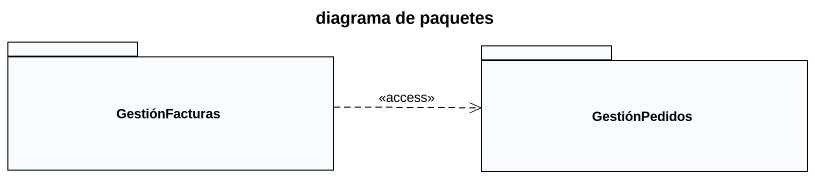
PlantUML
@startuml
title diagrama de paquetes
package GestiónFacturas {
}
package GestiónPedidos {
}
GestiónFacturas .right.> GestiónPedidos : <<access>>
@enduml
